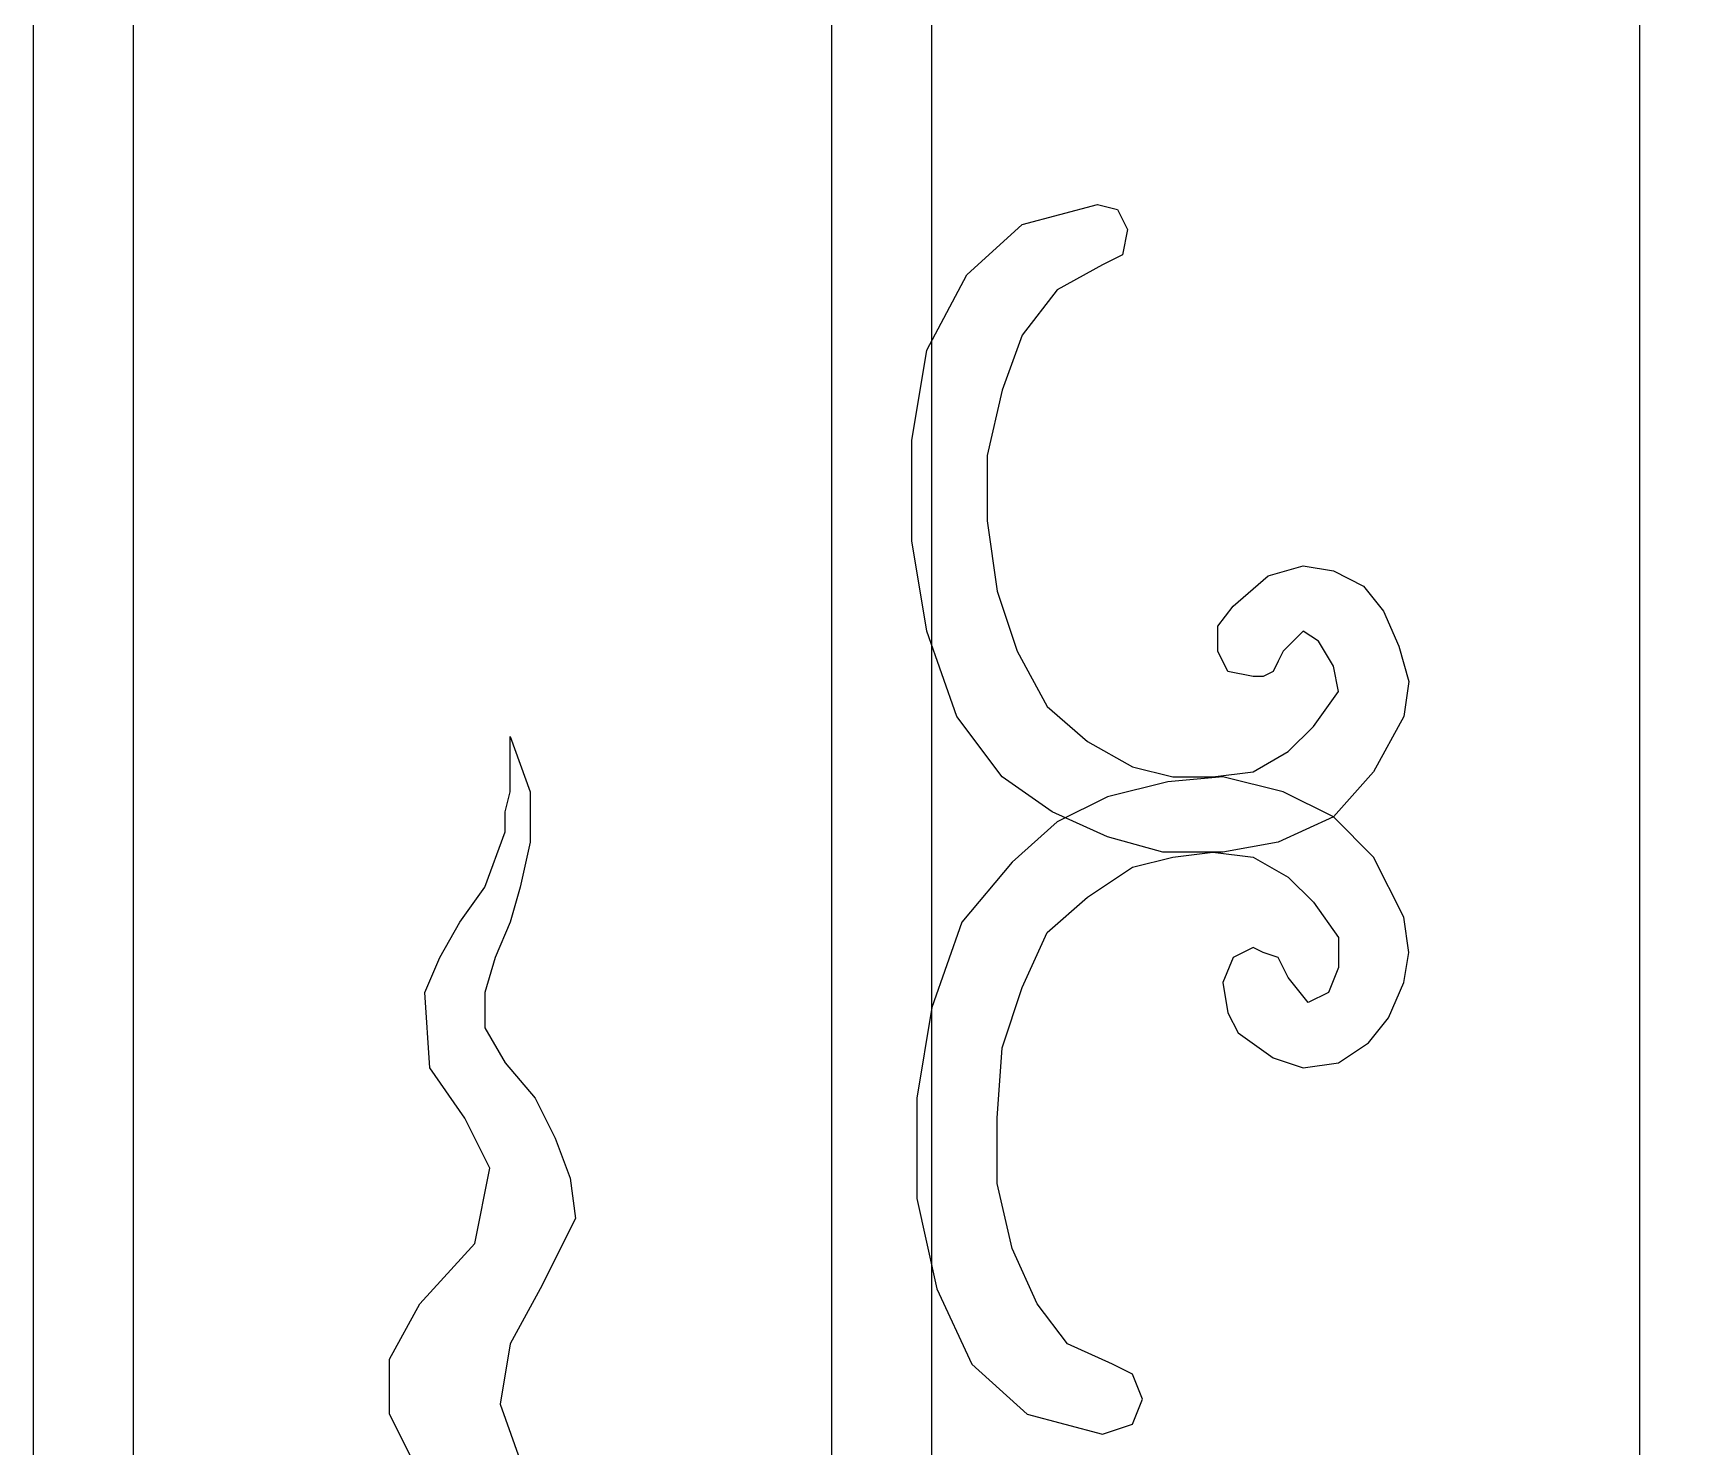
# Model space of a CAD drawing. Header units: centimetres. Extents: x -55 to 55, y -47 to 50.
# Drawn here: x -18.76 to 5.22, y 7.69 to 28.15 of the extents above; entities that cross this region are included whole.
import ezdxf

# ---------------------------------------------------------------- set-up
doc = ezdxf.new("R2010")
doc.units = ezdxf.units.CM
doc.header["$MEASUREMENT"] = 0
doc.layers.add('layer 1', color=7, linetype='Continuous')

msp = doc.modelspace()

# ---------------------------------------------------------------- linework, layer by layer
at = {"layer": 'layer 1', "color": 108}
for points, knots in [([(-18.759, -43.49358), (-18.759, -43.49358), (-18.759, 36.6394), (-18.759, 36.6394), (-18.759, 36.6394), (-18.759, 36.6394), (-17.306, 36.7847), (-17.306, 36.7847), (-17.306, 36.7847), (-17.306, 36.7847), (-17.306, -43.34828), (-17.306, -43.34828), (-17.306, -43.34828), (-17.306, -43.34828), (-18.759, -43.49358), (-18.759, -43.49358)], [0, 0, 0, 0, 0.25, 0.25, 0.25, 0.25, 0.5, 0.5, 0.5, 0.5, 0.75, 0.75, 0.75, 0.75, 1, 1, 1, 1]), ([(-7.20765, -43.49358), (-7.20765, -43.49358), (-7.20765, 36.6394), (-7.20765, 36.6394), (-7.20765, 36.6394), (-7.20765, 36.6394), (-5.75464, 36.7847), (-5.75464, 36.7847), (-5.75464, 36.7847), (-5.75464, 36.7847), (-5.75464, -43.34828), (-5.75464, -43.34828), (-5.75464, -43.34828), (-5.75464, -43.34828), (-7.20765, -43.49358), (-7.20765, -43.49358)], [0, 0, 0, 0, 0.25, 0.25, 0.25, 0.25, 0.5, 0.5, 0.5, 0.5, 0.75, 0.75, 0.75, 0.75, 1, 1, 1, 1]), ([(4.48901, -43.49358), (4.48901, -43.49358), (4.48901, 36.6394), (4.48901, 36.6394), (4.48901, 36.6394), (4.48901, 36.6394), (5.94201, 36.7847), (5.94201, 36.7847), (5.94201, 36.7847), (5.94201, 36.7847), (5.94201, -43.34828), (5.94201, -43.34828), (5.94201, -43.34828), (5.94201, -43.34828), (4.48901, -43.49358), (4.48901, -43.49358)], [0, 0, 0, 0, 0.25, 0.25, 0.25, 0.25, 0.5, 0.5, 0.5, 0.5, 0.75, 0.75, 0.75, 0.75, 1, 1, 1, 1]), ([(-0.66914, 19.20339), (-0.66914, 19.20339), (-0.37854, 19.49399), (-0.37854, 19.49399), (-0.37854, 19.49399), (-0.37854, 19.49399), (-0.16059, 19.34869), (-0.16059, 19.34869), (-0.16059, 19.34869), (-0.16059, 19.34869), (0.05736, 18.98544), (0.05736, 18.98544), (0.05736, 18.98544), (0.05736, 18.98544), (0.13001, 18.62219), (0.13001, 18.62219), (0.13001, 18.62219), (0.13001, 18.62219), (-0.23324, 18.11364), (-0.23324, 18.11364), (-0.23324, 18.11364), (-0.23324, 18.11364), (-0.59649, 17.75039), (-0.59649, 17.75039), (-0.59649, 17.75039), (-0.59649, 17.75039), (-1.10504, 17.45979), (-1.10504, 17.45979), (-1.10504, 17.45979), (-1.10504, 17.45979), (-1.68624, 17.38714), (-1.68624, 17.38714), (-1.68624, 17.38714), (-1.68624, 17.38714), (-2.26744, 17.38714), (-2.26744, 17.38714), (-2.26744, 17.38714), (-2.26744, 17.38714), (-2.84864, 17.53244), (-2.84864, 17.53244), (-2.84864, 17.53244), (-2.84864, 17.53244), (-3.50249, 17.89569), (-3.50249, 17.89569), (-3.50249, 17.89569), (-3.50249, 17.89569), (-4.08369, 18.40424), (-4.08369, 18.40424), (-4.08369, 18.40424), (-4.08369, 18.40424), (-4.51959, 19.20339), (-4.51959, 19.20339), (-4.51959, 19.20339), (-4.51959, 19.20339), (-4.81019, 20.0752), (-4.81019, 20.0752), (-4.81019, 20.0752), (-4.81019, 20.0752), (-4.95549, 21.0923), (-4.95549, 21.0923), (-4.95549, 21.0923), (-4.95549, 21.0923), (-4.95549, 22.03675), (-4.95549, 22.03675), (-4.95549, 22.03675), (-4.95549, 22.03675), (-4.73754, 22.9812), (-4.73754, 22.9812), (-4.73754, 22.9812), (-4.73754, 22.9812), (-4.44694, 23.78035), (-4.44694, 23.78035), (-4.44694, 23.78035), (-4.44694, 23.78035), (-3.93839, 24.4342), (-3.93839, 24.4342), (-3.93839, 24.4342), (-3.93839, 24.4342), (-3.28454, 24.79745), (-3.28454, 24.79745), (-3.28454, 24.79745), (-3.28454, 24.79745), (-2.99394, 24.94275), (-2.99394, 24.94275), (-2.99394, 24.94275), (-2.99394, 24.94275), (-2.92129, 25.306), (-2.92129, 25.306), (-2.92129, 25.306), (-2.92129, 25.306), (-3.06659, 25.5966), (-3.06659, 25.5966), (-3.06659, 25.5966), (-3.06659, 25.5966), (-3.35719, 25.66925), (-3.35719, 25.66925), (-3.35719, 25.66925), (-3.35719, 25.66925), (-4.44694, 25.37865), (-4.44694, 25.37865), (-4.44694, 25.37865), (-4.44694, 25.37865), (-5.24609, 24.65215), (-5.24609, 24.65215), (-5.24609, 24.65215), (-5.24609, 24.65215), (-5.82729, 23.5624), (-5.82729, 23.5624), (-5.82729, 23.5624), (-5.82729, 23.5624), (-6.04524, 22.2547), (-6.04524, 22.2547), (-6.04524, 22.2547), (-6.04524, 22.2547), (-6.04524, 20.8017), (-6.04524, 20.8017), (-6.04524, 20.8017), (-6.04524, 20.8017), (-5.82729, 19.49399), (-5.82729, 19.49399), (-5.82729, 19.49399), (-5.82729, 19.49399), (-5.39139, 18.25894), (-5.39139, 18.25894), (-5.39139, 18.25894), (-5.39139, 18.25894), (-4.73754, 17.38714), (-4.73754, 17.38714), (-4.73754, 17.38714), (-4.73754, 17.38714), (-4.01104, 16.87859), (-4.01104, 16.87859), (-4.01104, 16.87859), (-4.01104, 16.87859), (-3.21189, 16.51534), (-3.21189, 16.51534), (-3.21189, 16.51534), (-3.21189, 16.51534), (-2.41274, 16.29739), (-2.41274, 16.29739), (-2.41274, 16.29739), (-2.41274, 16.29739), (-1.54094, 16.29739), (-1.54094, 16.29739), (-1.54094, 16.29739), (-1.54094, 16.29739), (-0.74179, 16.44269), (-0.74179, 16.44269), (-0.74179, 16.44269), (-0.74179, 16.44269), (0.05736, 16.80594), (0.05736, 16.80594), (0.05736, 16.80594), (0.05736, 16.80594), (0.63856, 17.45979), (0.63856, 17.45979), (0.63856, 17.45979), (0.63856, 17.45979), (1.07446, 18.25894), (1.07446, 18.25894), (1.07446, 18.25894), (1.07446, 18.25894), (1.14711, 18.76749), (1.14711, 18.76749), (1.14711, 18.76749), (1.14711, 18.76749), (1.00181, 19.27604), (1.00181, 19.27604), (1.00181, 19.27604), (1.00181, 19.27604), (0.78386, 19.7846), (0.78386, 19.7846), (0.78386, 19.7846), (0.78386, 19.7846), (0.49326, 20.14785), (0.49326, 20.14785), (0.49326, 20.14785), (0.49326, 20.14785), (0.05736, 20.3658), (0.05736, 20.3658), (0.05736, 20.3658), (0.05736, 20.3658), (-0.37854, 20.43845), (-0.37854, 20.43845), (-0.37854, 20.43845), (-0.37854, 20.43845), (-0.88709, 20.29315), (-0.88709, 20.29315), (-0.88709, 20.29315), (-0.88709, 20.29315), (-1.39564, 19.85725), (-1.39564, 19.85725), (-1.39564, 19.85725), (-1.39564, 19.85725), (-1.61359, 19.56664), (-1.61359, 19.56664), (-1.61359, 19.56664), (-1.61359, 19.56664), (-1.61359, 19.20339), (-1.61359, 19.20339), (-1.61359, 19.20339), (-1.61359, 19.20339), (-1.46829, 18.91279), (-1.46829, 18.91279), (-1.46829, 18.91279), (-1.46829, 18.91279), (-1.10504, 18.84014), (-1.10504, 18.84014), (-1.10504, 18.84014), (-1.10504, 18.84014), (-0.95974, 18.84014), (-0.95974, 18.84014), (-0.95974, 18.84014), (-0.95974, 18.84014), (-0.81444, 18.91279), (-0.81444, 18.91279), (-0.81444, 18.91279), (-0.81444, 18.91279), (-0.74179, 19.05809), (-0.74179, 19.05809), (-0.74179, 19.05809), (-0.74179, 19.05809), (-0.66914, 19.20339), (-0.66914, 19.20339)], [0, 0, 0, 0, 0.01785714, 0.01785714, 0.01785714, 0.01785714, 0.03571429, 0.03571429, 0.03571429, 0.03571429, 0.05357143, 0.05357143, 0.05357143, 0.05357143, 0.07142857, 0.07142857, 0.07142857, 0.07142857, 0.08928571, 0.08928571, 0.08928571, 0.08928571, 0.10714286, 0.10714286, 0.10714286, 0.10714286, 0.125, 0.125, 0.125, 0.125, 0.14285714, 0.14285714, 0.14285714, 0.14285714, 0.16071429, 0.16071429, 0.16071429, 0.16071429, 0.17857143, 0.17857143, 0.17857143, 0.17857143, 0.19642857, 0.19642857, 0.19642857, 0.19642857, 0.21428571, 0.21428571, 0.21428571, 0.21428571, 0.23214286, 0.23214286, 0.23214286, 0.23214286, 0.25, 0.25, 0.25, 0.25, 0.26785714, 0.26785714, 0.26785714, 0.26785714, 0.28571429, 0.28571429, 0.28571429, 0.28571429, 0.30357143, 0.30357143, 0.30357143, 0.30357143, 0.32142857, 0.32142857, 0.32142857, 0.32142857, 0.33928571, 0.33928571, 0.33928571, 0.33928571, 0.35714286, 0.35714286, 0.35714286, 0.35714286, 0.375, 0.375, 0.375, 0.375, 0.39285714, 0.39285714, 0.39285714, 0.39285714, 0.41071429, 0.41071429, 0.41071429, 0.41071429, 0.42857143, 0.42857143, 0.42857143, 0.42857143, 0.44642857, 0.44642857, 0.44642857, 0.44642857, 0.46428571, 0.46428571, 0.46428571, 0.46428571, 0.48214286, 0.48214286, 0.48214286, 0.48214286, 0.5, 0.5, 0.5, 0.5, 0.51785714, 0.51785714, 0.51785714, 0.51785714, 0.53571429, 0.53571429, 0.53571429, 0.53571429, 0.55357143, 0.55357143, 0.55357143, 0.55357143, 0.57142857, 0.57142857, 0.57142857, 0.57142857, 0.58928571, 0.58928571, 0.58928571, 0.58928571, 0.60714286, 0.60714286, 0.60714286, 0.60714286, 0.625, 0.625, 0.625, 0.625, 0.64285714, 0.64285714, 0.64285714, 0.64285714, 0.66071429, 0.66071429, 0.66071429, 0.66071429, 0.67857143, 0.67857143, 0.67857143, 0.67857143, 0.69642857, 0.69642857, 0.69642857, 0.69642857, 0.71428571, 0.71428571, 0.71428571, 0.71428571, 0.73214286, 0.73214286, 0.73214286, 0.73214286, 0.75, 0.75, 0.75, 0.75, 0.76785714, 0.76785714, 0.76785714, 0.76785714, 0.78571429, 0.78571429, 0.78571429, 0.78571429, 0.80357143, 0.80357143, 0.80357143, 0.80357143, 0.82142857, 0.82142857, 0.82142857, 0.82142857, 0.83928571, 0.83928571, 0.83928571, 0.83928571, 0.85714286, 0.85714286, 0.85714286, 0.85714286, 0.875, 0.875, 0.875, 0.875, 0.89285714, 0.89285714, 0.89285714, 0.89285714, 0.91071429, 0.91071429, 0.91071429, 0.91071429, 0.92857143, 0.92857143, 0.92857143, 0.92857143, 0.94642857, 0.94642857, 0.94642857, 0.94642857, 0.96428571, 0.96428571, 0.96428571, 0.96428571, 0.98214286, 0.98214286, 0.98214286, 0.98214286, 1, 1, 1, 1]), ([(-10.9128, 10.99394), (-10.9128, 10.99394), (-10.98545, 11.57514), (-10.98545, 11.57514), (-10.98545, 11.57514), (-10.98545, 11.57514), (-11.2034, 12.15634), (-11.2034, 12.15634), (-11.2034, 12.15634), (-11.2034, 12.15634), (-11.494, 12.73754), (-11.494, 12.73754), (-11.494, 12.73754), (-11.494, 12.73754), (-11.9299, 13.24609), (-11.9299, 13.24609), (-11.9299, 13.24609), (-11.9299, 13.24609), (-12.2205, 13.75464), (-12.2205, 13.75464), (-12.2205, 13.75464), (-12.2205, 13.75464), (-12.2205, 14.26319), (-12.2205, 14.26319), (-12.2205, 14.26319), (-12.2205, 14.26319), (-12.0752, 14.77174), (-12.0752, 14.77174), (-12.0752, 14.77174), (-12.0752, 14.77174), (-11.85725, 15.28029), (-11.85725, 15.28029), (-11.85725, 15.28029), (-11.85725, 15.28029), (-11.71195, 15.78884), (-11.71195, 15.78884), (-11.71195, 15.78884), (-11.71195, 15.78884), (-11.56665, 16.44269), (-11.56665, 16.44269), (-11.56665, 16.44269), (-11.56665, 16.44269), (-11.56665, 17.16919), (-11.56665, 17.16919), (-11.56665, 17.16919), (-11.56665, 17.16919), (-11.85725, 17.96834), (-11.85725, 17.96834), (-11.85725, 17.96834), (-11.85725, 17.96834), (-11.85725, 17.53244), (-11.85725, 17.53244), (-11.85725, 17.53244), (-11.85725, 17.53244), (-11.85725, 17.16919), (-11.85725, 17.16919), (-11.85725, 17.16919), (-11.85725, 17.16919), (-11.9299, 16.87859), (-11.9299, 16.87859), (-11.9299, 16.87859), (-11.9299, 16.87859), (-11.9299, 16.58799), (-11.9299, 16.58799), (-11.9299, 16.58799), (-11.9299, 16.58799), (-12.2205, 15.78884), (-12.2205, 15.78884), (-12.2205, 15.78884), (-12.2205, 15.78884), (-12.58375, 15.28029), (-12.58375, 15.28029), (-12.58375, 15.28029), (-12.58375, 15.28029), (-12.87435, 14.77174), (-12.87435, 14.77174), (-12.87435, 14.77174), (-12.87435, 14.77174), (-13.0923, 14.26319), (-13.0923, 14.26319), (-13.0923, 14.26319), (-13.0923, 14.26319), (-13.01965, 13.17344), (-13.01965, 13.17344), (-13.01965, 13.17344), (-13.01965, 13.17344), (-12.5111, 12.44694), (-12.5111, 12.44694), (-12.5111, 12.44694), (-12.5111, 12.44694), (-12.14785, 11.72044), (-12.14785, 11.72044), (-12.14785, 11.72044), (-12.14785, 11.72044), (-12.3658, 10.63069), (-12.3658, 10.63069), (-12.3658, 10.63069), (-12.3658, 10.63069), (-13.16495, 9.75889), (-13.16495, 9.75889), (-13.16495, 9.75889), (-13.16495, 9.75889), (-13.60085, 8.95974), (-13.60085, 8.95974), (-13.60085, 8.95974), (-13.60085, 8.95974), (-13.60085, 8.16059), (-13.60085, 8.16059), (-13.60085, 8.16059), (-13.60085, 8.16059), (-13.16495, 7.28879), (-13.16495, 7.28879), (-13.16495, 7.28879), (-13.16495, 7.28879), (-12.87435, 7.21614), (-12.87435, 7.21614), (-12.87435, 7.21614), (-12.87435, 7.21614), (-12.3658, 7.14349), (-12.3658, 7.14349), (-12.3658, 7.14349), (-12.3658, 7.14349), (-11.85725, 7.14349), (-11.85725, 7.14349), (-11.85725, 7.14349), (-11.85725, 7.14349), (-11.6393, 7.28879), (-11.6393, 7.28879), (-11.6393, 7.28879), (-11.6393, 7.28879), (-12.00255, 8.30589), (-12.00255, 8.30589), (-12.00255, 8.30589), (-12.00255, 8.30589), (-11.85725, 9.17769), (-11.85725, 9.17769), (-11.85725, 9.17769), (-11.85725, 9.17769), (-11.42135, 9.97684), (-11.42135, 9.97684), (-11.42135, 9.97684), (-11.42135, 9.97684), (-10.9128, 10.99394), (-10.9128, 10.99394)], [0, 0, 0, 0, 0.02777778, 0.02777778, 0.02777778, 0.02777778, 0.05555556, 0.05555556, 0.05555556, 0.05555556, 0.08333333, 0.08333333, 0.08333333, 0.08333333, 0.11111111, 0.11111111, 0.11111111, 0.11111111, 0.13888889, 0.13888889, 0.13888889, 0.13888889, 0.16666667, 0.16666667, 0.16666667, 0.16666667, 0.19444444, 0.19444444, 0.19444444, 0.19444444, 0.22222222, 0.22222222, 0.22222222, 0.22222222, 0.25, 0.25, 0.25, 0.25, 0.27777778, 0.27777778, 0.27777778, 0.27777778, 0.30555556, 0.30555556, 0.30555556, 0.30555556, 0.33333333, 0.33333333, 0.33333333, 0.33333333, 0.36111111, 0.36111111, 0.36111111, 0.36111111, 0.38888889, 0.38888889, 0.38888889, 0.38888889, 0.41666667, 0.41666667, 0.41666667, 0.41666667, 0.44444444, 0.44444444, 0.44444444, 0.44444444, 0.47222222, 0.47222222, 0.47222222, 0.47222222, 0.5, 0.5, 0.5, 0.5, 0.52777778, 0.52777778, 0.52777778, 0.52777778, 0.55555556, 0.55555556, 0.55555556, 0.55555556, 0.58333333, 0.58333333, 0.58333333, 0.58333333, 0.61111111, 0.61111111, 0.61111111, 0.61111111, 0.63888889, 0.63888889, 0.63888889, 0.63888889, 0.66666667, 0.66666667, 0.66666667, 0.66666667, 0.69444444, 0.69444444, 0.69444444, 0.69444444, 0.72222222, 0.72222222, 0.72222222, 0.72222222, 0.75, 0.75, 0.75, 0.75, 0.77777778, 0.77777778, 0.77777778, 0.77777778, 0.80555556, 0.80555556, 0.80555556, 0.80555556, 0.83333333, 0.83333333, 0.83333333, 0.83333333, 0.86111111, 0.86111111, 0.86111111, 0.86111111, 0.88888889, 0.88888889, 0.88888889, 0.88888889, 0.91666667, 0.91666667, 0.91666667, 0.91666667, 0.94444444, 0.94444444, 0.94444444, 0.94444444, 0.97222222, 0.97222222, 0.97222222, 0.97222222, 1, 1, 1, 1]), ([(-0.59649, 14.48114), (-0.59649, 14.48114), (-0.30589, 14.11789), (-0.30589, 14.11789), (-0.30589, 14.11789), (-0.30589, 14.11789), (-0.01529, 14.26319), (-0.01529, 14.26319), (-0.01529, 14.26319), (-0.01529, 14.26319), (0.13001, 14.62644), (0.13001, 14.62644), (0.13001, 14.62644), (0.13001, 14.62644), (0.13001, 15.06234), (0.13001, 15.06234), (0.13001, 15.06234), (0.13001, 15.06234), (-0.23324, 15.57089), (-0.23324, 15.57089), (-0.23324, 15.57089), (-0.23324, 15.57089), (-0.59649, 15.93414), (-0.59649, 15.93414), (-0.59649, 15.93414), (-0.59649, 15.93414), (-1.10504, 16.22474), (-1.10504, 16.22474), (-1.10504, 16.22474), (-1.10504, 16.22474), (-1.68624, 16.29739), (-1.68624, 16.29739), (-1.68624, 16.29739), (-1.68624, 16.29739), (-2.26744, 16.22474), (-2.26744, 16.22474), (-2.26744, 16.22474), (-2.26744, 16.22474), (-2.84864, 16.07944), (-2.84864, 16.07944), (-2.84864, 16.07944), (-2.84864, 16.07944), (-3.50249, 15.64354), (-3.50249, 15.64354), (-3.50249, 15.64354), (-3.50249, 15.64354), (-4.08369, 15.13499), (-4.08369, 15.13499), (-4.08369, 15.13499), (-4.08369, 15.13499), (-4.44694, 14.33584), (-4.44694, 14.33584), (-4.44694, 14.33584), (-4.44694, 14.33584), (-4.73754, 13.46404), (-4.73754, 13.46404), (-4.73754, 13.46404), (-4.73754, 13.46404), (-4.81019, 12.44694), (-4.81019, 12.44694), (-4.81019, 12.44694), (-4.81019, 12.44694), (-4.81019, 11.50249), (-4.81019, 11.50249), (-4.81019, 11.50249), (-4.81019, 11.50249), (-4.59224, 10.55804), (-4.59224, 10.55804), (-4.59224, 10.55804), (-4.59224, 10.55804), (-4.22899, 9.75889), (-4.22899, 9.75889), (-4.22899, 9.75889), (-4.22899, 9.75889), (-3.79309, 9.17769), (-3.79309, 9.17769), (-3.79309, 9.17769), (-3.79309, 9.17769), (-3.13924, 8.88709), (-3.13924, 8.88709), (-3.13924, 8.88709), (-3.13924, 8.88709), (-2.84864, 8.74179), (-2.84864, 8.74179), (-2.84864, 8.74179), (-2.84864, 8.74179), (-2.70334, 8.37854), (-2.70334, 8.37854), (-2.70334, 8.37854), (-2.70334, 8.37854), (-2.84864, 8.01529), (-2.84864, 8.01529), (-2.84864, 8.01529), (-2.84864, 8.01529), (-3.28454, 7.86999), (-3.28454, 7.86999), (-3.28454, 7.86999), (-3.28454, 7.86999), (-4.37429, 8.16059), (-4.37429, 8.16059), (-4.37429, 8.16059), (-4.37429, 8.16059), (-5.17344, 8.88709), (-5.17344, 8.88709), (-5.17344, 8.88709), (-5.17344, 8.88709), (-5.68199, 9.97684), (-5.68199, 9.97684), (-5.68199, 9.97684), (-5.68199, 9.97684), (-5.97259, 11.28454), (-5.97259, 11.28454), (-5.97259, 11.28454), (-5.97259, 11.28454), (-5.97259, 12.73754), (-5.97259, 12.73754), (-5.97259, 12.73754), (-5.97259, 12.73754), (-5.75464, 14.04524), (-5.75464, 14.04524), (-5.75464, 14.04524), (-5.75464, 14.04524), (-5.31874, 15.28029), (-5.31874, 15.28029), (-5.31874, 15.28029), (-5.31874, 15.28029), (-4.59224, 16.15209), (-4.59224, 16.15209), (-4.59224, 16.15209), (-4.59224, 16.15209), (-3.93839, 16.73329), (-3.93839, 16.73329), (-3.93839, 16.73329), (-3.93839, 16.73329), (-3.21189, 17.09654), (-3.21189, 17.09654), (-3.21189, 17.09654), (-3.21189, 17.09654), (-2.34009, 17.31449), (-2.34009, 17.31449), (-2.34009, 17.31449), (-2.34009, 17.31449), (-1.54094, 17.38714), (-1.54094, 17.38714), (-1.54094, 17.38714), (-1.54094, 17.38714), (-0.66914, 17.16919), (-0.66914, 17.16919), (-0.66914, 17.16919), (-0.66914, 17.16919), (0.05736, 16.80594), (0.05736, 16.80594), (0.05736, 16.80594), (0.05736, 16.80594), (0.63856, 16.22474), (0.63856, 16.22474), (0.63856, 16.22474), (0.63856, 16.22474), (1.07446, 15.35294), (1.07446, 15.35294), (1.07446, 15.35294), (1.07446, 15.35294), (1.14711, 14.84439), (1.14711, 14.84439), (1.14711, 14.84439), (1.14711, 14.84439), (1.07446, 14.40849), (1.07446, 14.40849), (1.07446, 14.40849), (1.07446, 14.40849), (0.85651, 13.89994), (0.85651, 13.89994), (0.85651, 13.89994), (0.85651, 13.89994), (0.56591, 13.53669), (0.56591, 13.53669), (0.56591, 13.53669), (0.56591, 13.53669), (0.13001, 13.24609), (0.13001, 13.24609), (0.13001, 13.24609), (0.13001, 13.24609), (-0.37854, 13.17344), (-0.37854, 13.17344), (-0.37854, 13.17344), (-0.37854, 13.17344), (-0.81444, 13.31874), (-0.81444, 13.31874), (-0.81444, 13.31874), (-0.81444, 13.31874), (-1.32299, 13.68199), (-1.32299, 13.68199), (-1.32299, 13.68199), (-1.32299, 13.68199), (-1.46829, 13.97259), (-1.46829, 13.97259), (-1.46829, 13.97259), (-1.46829, 13.97259), (-1.54094, 14.40849), (-1.54094, 14.40849), (-1.54094, 14.40849), (-1.54094, 14.40849), (-1.39564, 14.77174), (-1.39564, 14.77174), (-1.39564, 14.77174), (-1.39564, 14.77174), (-1.10504, 14.91704), (-1.10504, 14.91704), (-1.10504, 14.91704), (-1.10504, 14.91704), (-0.95974, 14.84439), (-0.95974, 14.84439), (-0.95974, 14.84439), (-0.95974, 14.84439), (-0.74179, 14.77174), (-0.74179, 14.77174), (-0.74179, 14.77174), (-0.74179, 14.77174), (-0.66914, 14.62644), (-0.66914, 14.62644), (-0.66914, 14.62644), (-0.66914, 14.62644), (-0.59649, 14.48114), (-0.59649, 14.48114)], [0, 0, 0, 0, 0.01785714, 0.01785714, 0.01785714, 0.01785714, 0.03571429, 0.03571429, 0.03571429, 0.03571429, 0.05357143, 0.05357143, 0.05357143, 0.05357143, 0.07142857, 0.07142857, 0.07142857, 0.07142857, 0.08928571, 0.08928571, 0.08928571, 0.08928571, 0.10714286, 0.10714286, 0.10714286, 0.10714286, 0.125, 0.125, 0.125, 0.125, 0.14285714, 0.14285714, 0.14285714, 0.14285714, 0.16071429, 0.16071429, 0.16071429, 0.16071429, 0.17857143, 0.17857143, 0.17857143, 0.17857143, 0.19642857, 0.19642857, 0.19642857, 0.19642857, 0.21428571, 0.21428571, 0.21428571, 0.21428571, 0.23214286, 0.23214286, 0.23214286, 0.23214286, 0.25, 0.25, 0.25, 0.25, 0.26785714, 0.26785714, 0.26785714, 0.26785714, 0.28571429, 0.28571429, 0.28571429, 0.28571429, 0.30357143, 0.30357143, 0.30357143, 0.30357143, 0.32142857, 0.32142857, 0.32142857, 0.32142857, 0.33928571, 0.33928571, 0.33928571, 0.33928571, 0.35714286, 0.35714286, 0.35714286, 0.35714286, 0.375, 0.375, 0.375, 0.375, 0.39285714, 0.39285714, 0.39285714, 0.39285714, 0.41071429, 0.41071429, 0.41071429, 0.41071429, 0.42857143, 0.42857143, 0.42857143, 0.42857143, 0.44642857, 0.44642857, 0.44642857, 0.44642857, 0.46428571, 0.46428571, 0.46428571, 0.46428571, 0.48214286, 0.48214286, 0.48214286, 0.48214286, 0.5, 0.5, 0.5, 0.5, 0.51785714, 0.51785714, 0.51785714, 0.51785714, 0.53571429, 0.53571429, 0.53571429, 0.53571429, 0.55357143, 0.55357143, 0.55357143, 0.55357143, 0.57142857, 0.57142857, 0.57142857, 0.57142857, 0.58928571, 0.58928571, 0.58928571, 0.58928571, 0.60714286, 0.60714286, 0.60714286, 0.60714286, 0.625, 0.625, 0.625, 0.625, 0.64285714, 0.64285714, 0.64285714, 0.64285714, 0.66071429, 0.66071429, 0.66071429, 0.66071429, 0.67857143, 0.67857143, 0.67857143, 0.67857143, 0.69642857, 0.69642857, 0.69642857, 0.69642857, 0.71428571, 0.71428571, 0.71428571, 0.71428571, 0.73214286, 0.73214286, 0.73214286, 0.73214286, 0.75, 0.75, 0.75, 0.75, 0.76785714, 0.76785714, 0.76785714, 0.76785714, 0.78571429, 0.78571429, 0.78571429, 0.78571429, 0.80357143, 0.80357143, 0.80357143, 0.80357143, 0.82142857, 0.82142857, 0.82142857, 0.82142857, 0.83928571, 0.83928571, 0.83928571, 0.83928571, 0.85714286, 0.85714286, 0.85714286, 0.85714286, 0.875, 0.875, 0.875, 0.875, 0.89285714, 0.89285714, 0.89285714, 0.89285714, 0.91071429, 0.91071429, 0.91071429, 0.91071429, 0.92857143, 0.92857143, 0.92857143, 0.92857143, 0.94642857, 0.94642857, 0.94642857, 0.94642857, 0.96428571, 0.96428571, 0.96428571, 0.96428571, 0.98214286, 0.98214286, 0.98214286, 0.98214286, 1, 1, 1, 1])]:
    msp.add_open_spline(points, degree=3, knots=knots, dxfattribs=at)

doc.saveas('drawing.dxf')
